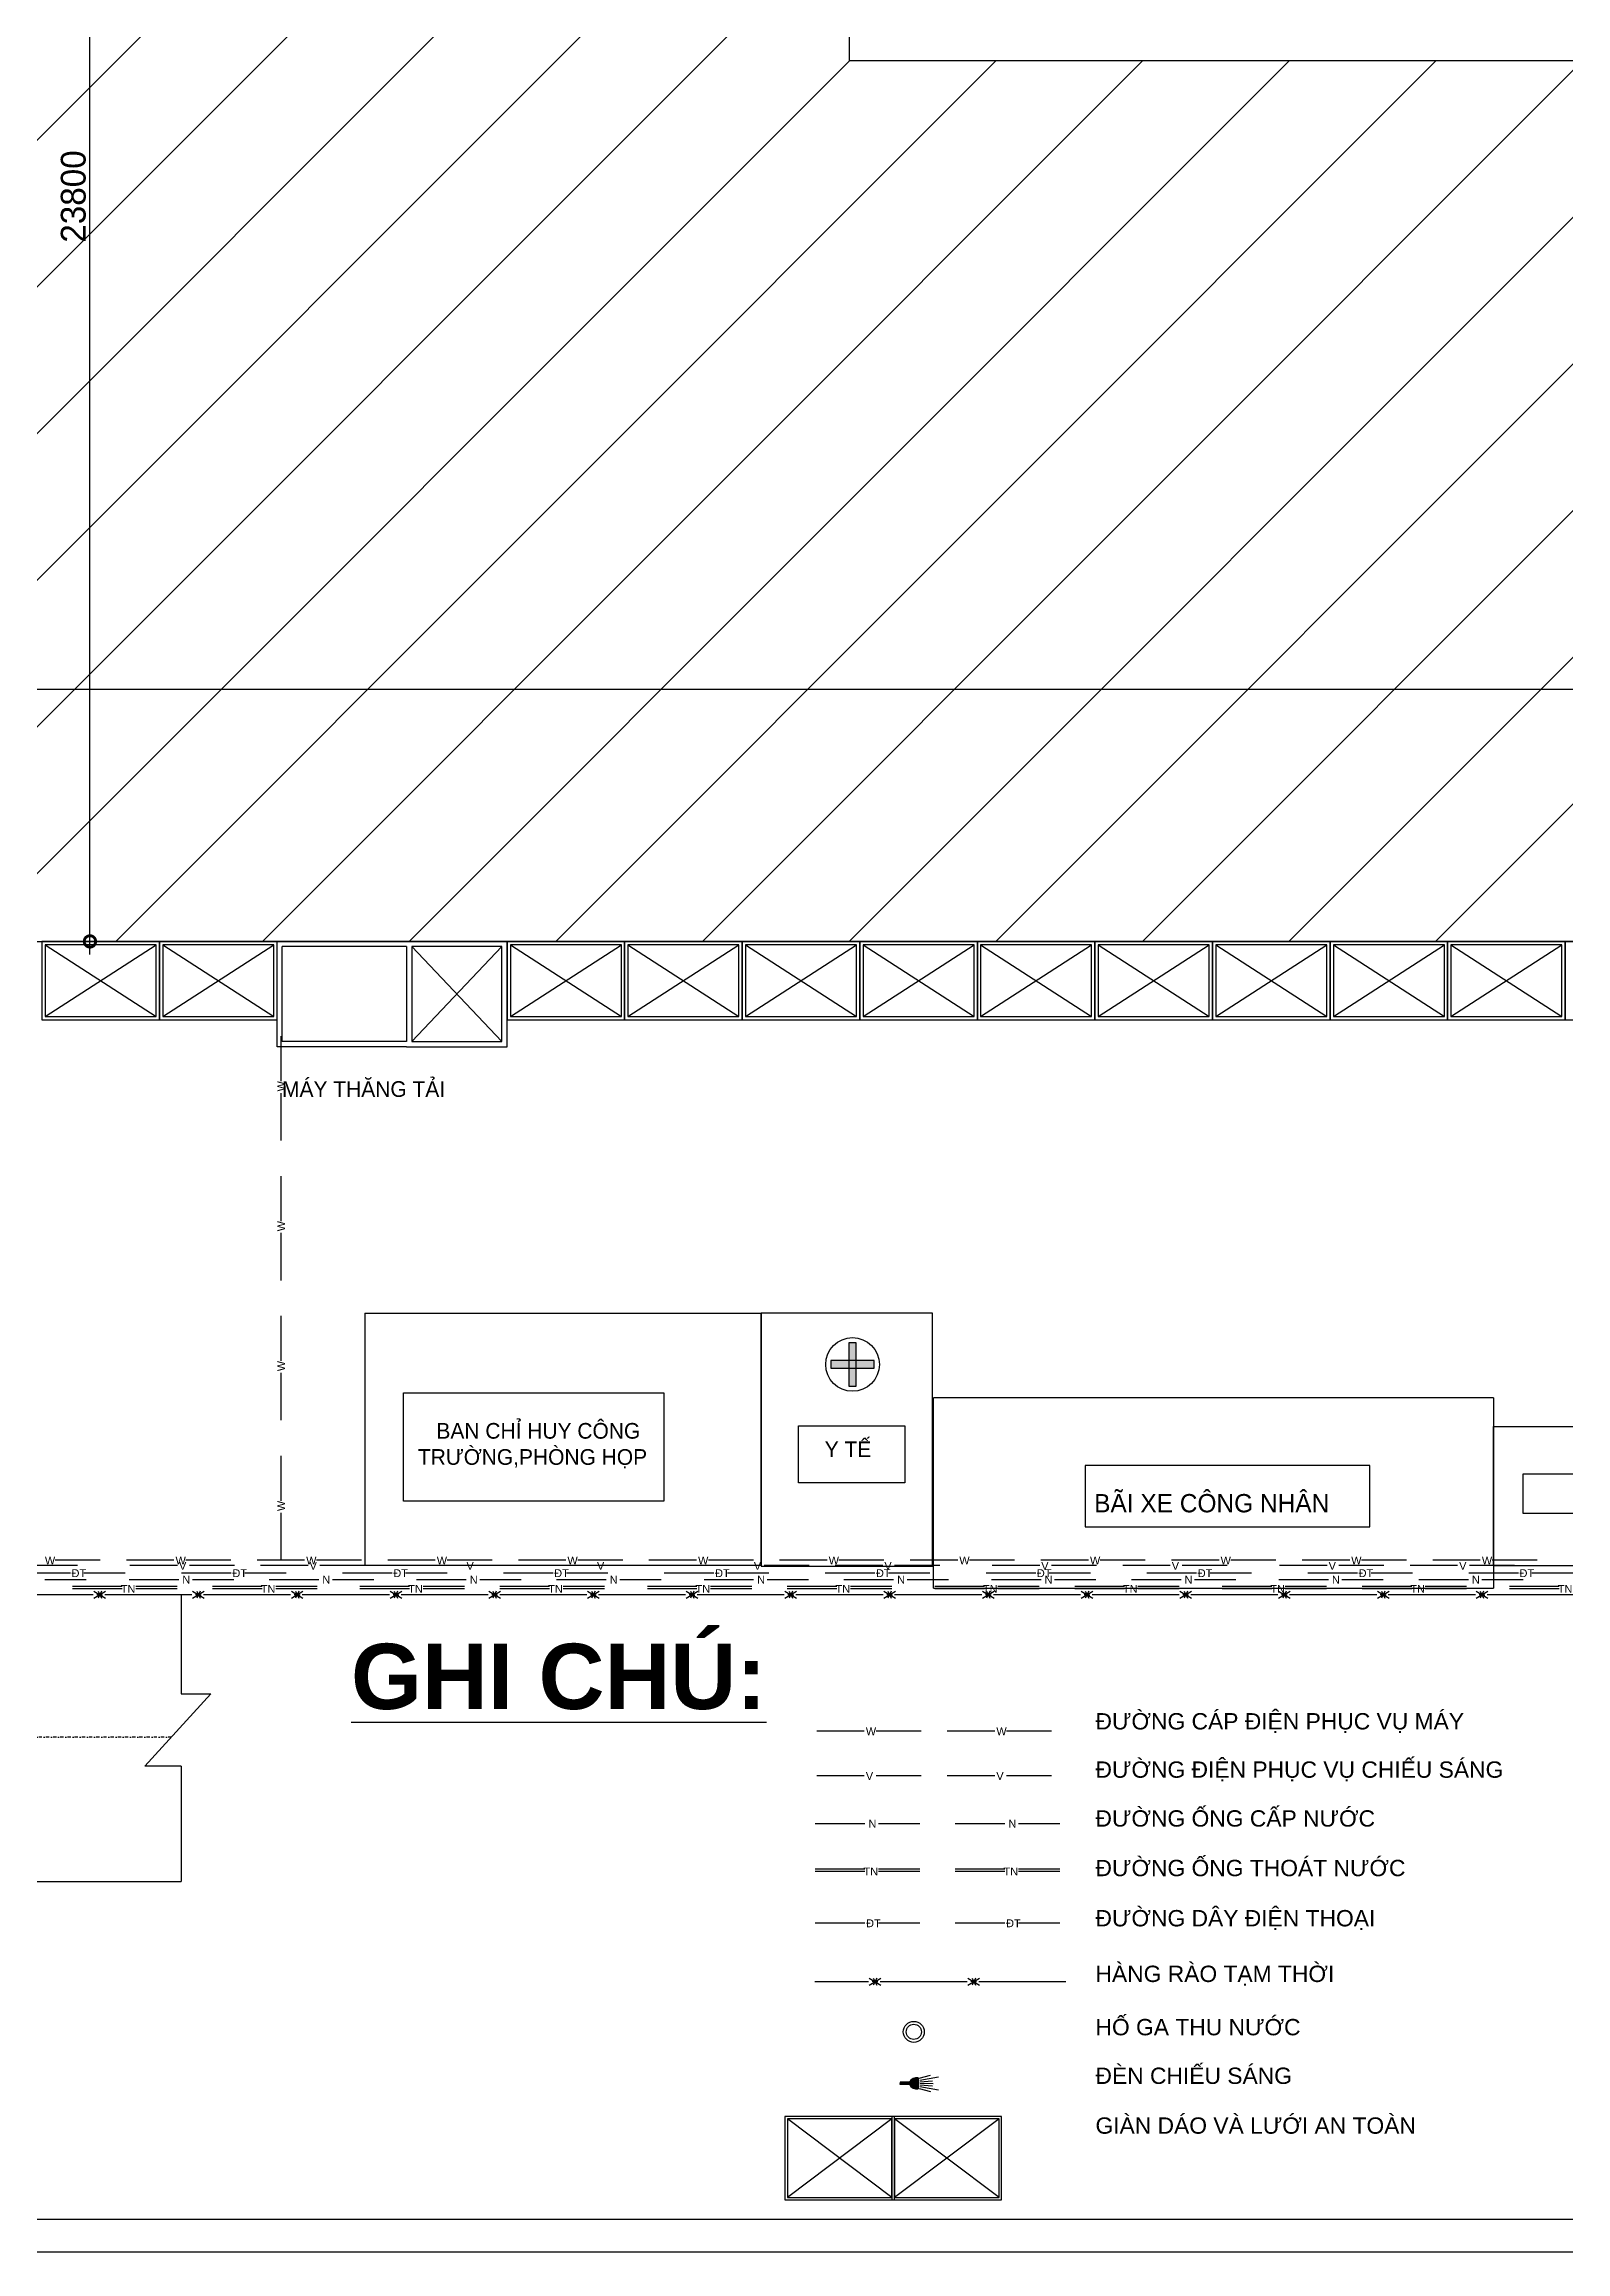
# Model space of a CAD drawing. Extents: x 122166 to 123167, y -5853 to -5259.
# Drawn here: x 122504.5 to 122737.5, y -5853.3 to -5515.4 of the extents above; entities that cross this region are included whole.
import ezdxf

# ---------------------------------------------------------------- set-up
doc = ezdxf.new("R2010")
doc.units = 0
for name, pattern in [('DASHDOTX2', [2, 1, -0.5, 0, -0.5]), ('DASHED2', [0.375, 0.25, -0.125]), ('HIDDEN', [9.525, 6.35, -3.175])]:
    doc.linetypes.add(name, pattern=pattern)
doc.layers.get('0').update_dxf_attribs({"linetype": 'CONTINUOUS'})
for name, color, linetype in [('02', 3, 'CONTINUOUS'), ('BONG', 1, 'CONTINUOUS'), ('coffa', 6, 'CONTINUOUS'), ('KHUNG', 5, 'CONTINUOUS'), ('KICHTHUOC', 1, 'CONTINUOUS'), ('Layer1', 4, 'DASHED2'), ('LAYER3', 6, 'CONTINUOUS'), ('Layer4', 2, 'DASHDOTX2'), ('LOP1', 3, 'CONTINUOUS'), ('text', 4, 'CONTINUOUS'), ('THE', 8, 'CONTINUOUS'), ('tuong-cot', 6, 'CONTINUOUS')]:
    doc.layers.add(name, color=color, linetype=linetype)
doc.styles.get("Standard").update_dxf_attribs({"font": 'VTIMESN.TTF'})
doc.styles.add('TH', font='VTIMESN.TTF', dxfattribs={"height": 350})

# ---------------------------------------------------------------- blocks, each defined once
blk = doc.blocks.new('A$C1A8935D4')
at = {"layer": 'LOP1'}
h = blk.add_hatch(color=256, dxfattribs=at)
h.paths.add_polyline_path([(339, 330), (339, 260, 0.340508), (651, 95), (651, 494, 0.340508)])
h.paths.add_polyline_path([(339, 260), (339, 330), (0, 330), (0, 260)])
blk.add_arc((602, 381), 290, 204.59864, 279.81512)
for p, q in [((651, 494), (651, 95)), ((686, 477), (1094, 590)), ((686, 113), (1094, 0)), ((704, 408), (1372, 529)), ((704, 295), (1181, 295)), ((704, 182), (1372, 61)), ((712, 347), (1164, 382)), ((712, 243), (1164, 208))]:
    blk.add_line(p, q, dxfattribs=at)
blk.add_lwpolyline([(0, 260), (339, 260), (339, 330), (0, 330)], close=True, dxfattribs=at)
blk.add_arc((602, 209), 290, 80.18488, 155.40136, dxfattribs=at)
blk = doc.blocks.new('_DotSmall')
at = {"layer": 'THE', "color": 0, "const_width": 0.5}
blk.add_lwpolyline([(-0.0625, 0, 1), (0.0625, 0, 1)], format="xyb", close=True, dxfattribs=at)

msp = doc.modelspace()

# ---------------------------------------------------------------- hatches: boundary and pattern name
at = {"layer": 'Layer1'}
h = msp.add_hatch(color=7, dxfattribs=at)
h.paths.add_polyline_path([(122627.672, -5716.881), (122627.672, -5718.037), (122628.829, -5718.037), (122628.829, -5716.881)])
h.paths.add_polyline_path([(122628.829, -5716.881), (122628.829, -5718.037), (122631.573, -5718.037), (122631.573, -5716.881)])
h.paths.add_polyline_path([(122628.829, -5718.037), (122627.672, -5718.037), (122627.672, -5720.781), (122628.829, -5720.781)])
h.paths.add_polyline_path([(122627.672, -5718.037), (122627.672, -5716.881), (122624.928, -5716.881), (122624.928, -5718.037)])
h.paths.add_polyline_path([(122627.672, -5716.881), (122628.829, -5716.881), (122628.829, -5714.136), (122627.672, -5714.136)])

# ---------------------------------------------------------------- linework, layer by layer
for p, q in [((122504.638, -5664.221), (122521.638, -5653.221)), ((122504.638, -5653.221), (122521.638, -5664.221)), ((122522.638, -5653.221), (122539.638, -5664.221)), ((122522.638, -5664.221), (122539.638, -5653.221)), ((122575.86, -5653.221), (122592.86, -5664.221)), ((122575.86, -5664.221), (122592.86, -5653.221)), ((122593.86, -5664.221), (122610.86, -5653.221)), ((122593.86, -5653.221), (122610.86, -5664.221)), ((122611.86, -5664.221), (122628.86, -5653.221)), ((122611.86, -5653.221), (122628.86, -5664.221)), ((122629.86, -5653.221), (122646.86, -5664.221)), ((122629.86, -5664.221), (122646.86, -5653.221)), ((122647.86, -5653.221), (122664.86, -5664.221)), ((122647.86, -5664.221), (122664.86, -5653.221)), ((122665.86, -5664.221), (122682.86, -5653.221)), ((122665.86, -5653.221), (122682.86, -5664.221)), ((122683.86, -5664.221), (122700.86, -5653.221)), ((122683.86, -5653.221), (122700.86, -5664.221)), ((122701.86, -5653.221), (122718.86, -5664.221)), ((122701.86, -5664.221), (122718.86, -5653.221)), ((122719.86, -5653.221), (122736.86, -5664.221)), ((122719.86, -5664.221), (122736.86, -5653.221))]:
    msp.add_line(p, q)
for points in [[(122504.138, -5664.721), (122522.138, -5664.721), (122522.138, -5652.721), (122504.138, -5652.721)], [(122504.638, -5664.221), (122521.638, -5664.221), (122521.638, -5653.221), (122504.638, -5653.221)], [(122522.138, -5664.721), (122540.138, -5664.721), (122540.138, -5652.721), (122522.138, -5652.721)], [(122522.638, -5664.221), (122539.638, -5664.221), (122539.638, -5653.221), (122522.638, -5653.221)], [(122575.36, -5664.721), (122593.36, -5664.721), (122593.36, -5652.721), (122575.36, -5652.721)], [(122575.86, -5664.221), (122592.86, -5664.221), (122592.86, -5653.221), (122575.86, -5653.221)], [(122593.36, -5664.721), (122611.36, -5664.721), (122611.36, -5652.721), (122593.36, -5652.721)], [(122593.86, -5664.221), (122610.86, -5664.221), (122610.86, -5653.221), (122593.86, -5653.221)], [(122611.36, -5664.721), (122629.36, -5664.721), (122629.36, -5652.721), (122611.36, -5652.721)], [(122611.86, -5664.221), (122628.86, -5664.221), (122628.86, -5653.221), (122611.86, -5653.221)], [(122629.36, -5664.721), (122647.36, -5664.721), (122647.36, -5652.721), (122629.36, -5652.721)], [(122629.86, -5664.221), (122646.86, -5664.221), (122646.86, -5653.221), (122629.86, -5653.221)], [(122647.36, -5664.721), (122665.36, -5664.721), (122665.36, -5652.721), (122647.36, -5652.721)], [(122647.86, -5664.221), (122664.86, -5664.221), (122664.86, -5653.221), (122647.86, -5653.221)], [(122665.36, -5664.721), (122683.36, -5664.721), (122683.36, -5652.721), (122665.36, -5652.721)], [(122665.86, -5664.221), (122682.86, -5664.221), (122682.86, -5653.221), (122665.86, -5653.221)], [(122683.36, -5664.721), (122701.36, -5664.721), (122701.36, -5652.721), (122683.36, -5652.721)], [(122683.86, -5664.221), (122700.86, -5664.221), (122700.86, -5653.221), (122683.86, -5653.221)], [(122701.36, -5664.721), (122719.36, -5664.721), (122719.36, -5652.721), (122701.36, -5652.721)], [(122701.86, -5664.221), (122718.86, -5664.221), (122718.86, -5653.221), (122701.86, -5653.221)], [(122719.36, -5664.721), (122737.36, -5664.721), (122737.36, -5652.721), (122719.36, -5652.721)], [(122719.86, -5664.221), (122736.86, -5664.221), (122736.86, -5653.221), (122719.86, -5653.221)], [(122737.36, -5664.721), (122755.36, -5664.721), (122755.36, -5652.721), (122737.36, -5652.721)]]:
    msp.add_lwpolyline(points, close=True)
at = {"layer": '02', "linetype": 'Continuous', "ltscale": 0.8}
msp.add_lwpolyline([(122663.861, -5742.293), (122707.43, -5742.293), (122707.43, -5732.931), (122663.861, -5732.931)], close=True, dxfattribs=at)
at = {"layer": 'BONG'}
for p, q in [((122540.138, -5668.853), (122540.138, -5652.721)), ((122559.985, -5652.721), (122540.138, -5652.721)), ((122540.938, -5668.053), (122540.938, -5653.521)), ((122559.985, -5653.521), (122540.938, -5653.521)), ((122575.36, -5652.721), (122559.985, -5652.721)), ((122559.985, -5653.521), (122559.985, -5668.053)), ((122560.785, -5653.521), (122574.56, -5668.053)), ((122560.785, -5668.053), (122574.56, -5653.521)), ((122575.36, -5668.853), (122575.36, -5652.721)), ((122559.985, -5668.853), (122540.138, -5668.853)), ((122559.985, -5668.053), (122540.938, -5668.053)), ((122559.985, -5668.853), (122575.36, -5668.853))]:
    msp.add_line(p, q, dxfattribs=at)
for points in [[(122627.708, -5494.426), (122776.746, -5494.426), (122776.746, -5517.975), (122627.761, -5517.975)], [(122560.785, -5668.053), (122574.56, -5668.053), (122574.56, -5653.521), (122560.785, -5653.521)]]:
    msp.add_lwpolyline(points, close=True, dxfattribs=at)
at = {"layer": 'coffa', "color": 251, "linetype": 'Continuous'}
for p, q in [((122511.5, -5654.721), (122511.5, -5422.72)), ((123083.339, -5614.156), (122430.138, -5614.156)), ((122511.638, -5652.721), (122509.5, -5652.721))]:
    msp.add_line(p, q, dxfattribs=at)
at = {"layer": 'coffa', "color": 7, "linetype": 'Continuous'}
for p, q in [((122432.138, -5652.721), (123081.339, -5652.721)), ((122525.468, -5752.721), (122525.468, -5767.851)), ((122529.993, -5767.851), (122519.915, -5778.945)), ((122525.468, -5767.851), (122529.993, -5767.851)), ((122525.468, -5778.945), (122519.915, -5778.945)), ((122525.468, -5778.945), (122525.468, -5796.587))]:
    msp.add_line(p, q, dxfattribs=at)
at = {"layer": 'coffa', "color": 2, "linetype": 'Continuous'}
for p, q in [((122553.59, -5709.635), (122601.728, -5709.635)), ((122553.59, -5709.635), (122553.59, -5748.247)), ((122601.728, -5709.635), (122614.261, -5709.635)), ((122614.261, -5748.247), (122614.261, -5709.635)), ((122726.364, -5722.566), (122640.643, -5722.566)), ((122640.643, -5751.721), (122640.643, -5722.566)), ((122726.364, -5722.566), (122726.364, -5751.721)), ((122614.261, -5748.247), (122553.59, -5748.247)), ((122640.643, -5751.721), (122726.364, -5751.721))]:
    msp.add_line(p, q, dxfattribs=at)
for points in [[(123162.219, -5848.265), (123162.219, -5264.265), (122331.219, -5264.265), (122331.219, -5848.265)], [(122640.469, -5748.348), (122640.469, -5709.635), (122614.261, -5709.635), (122614.261, -5748.348)], [(122726.367, -5726.964), (122758.37, -5726.964), (122758.37, -5748.297), (122726.367, -5748.297)]]:
    msp.add_lwpolyline(points, close=True, dxfattribs=at)
at = {"layer": 'KHUNG'}
msp.add_lwpolyline([(123167.219, -5853.265), (123167.219, -5259.265), (122326.219, -5259.265), (122326.219, -5853.265)], close=True, dxfattribs=at)
at = {"layer": 'KICHTHUOC', "color": 3, "linetype": 'Continuous'}
for points in [[(122627.672, -5720.781), (122628.829, -5720.781), (122628.829, -5714.136), (122627.672, -5714.136)], [(122624.928, -5716.881), (122624.928, -5718.037), (122631.573, -5718.037), (122631.573, -5716.881)], [(122559.499, -5721.792), (122599.373, -5721.792), (122599.373, -5738.387), (122559.499, -5738.387)], [(122636.232, -5726.834), (122636.232, -5735.561), (122620, -5735.561), (122620, -5726.834)], [(122730.888, -5740.239), (122754.104, -5740.239), (122754.104, -5734.263), (122730.888, -5734.263)]]:
    msp.add_lwpolyline(points, close=True, dxfattribs=at)
msp.add_circle((122628.251, -5717.459), 4.108, dxfattribs=at)
at = {"layer": 'Layer1', "color": 2, "linetype": 'Continuous', "ltscale": 0.8}
for p, q in [((122511.995, -5752.721), (122498.661, -5752.721)), ((122512.102, -5753.22), (122513.884, -5752.165)), ((122512.102, -5752.165), (122513.884, -5753.22)), ((122512.993, -5752.692), (122512.553, -5752.692)), ((122513.252, -5752.165), (122512.733, -5753.22)), ((122512.733, -5752.165), (122513.252, -5753.22)), ((122512.993, -5752.692), (122513.432, -5752.692)), ((122527.11, -5752.721), (122513.777, -5752.721)), ((122527.217, -5752.165), (122528.999, -5753.22)), ((122527.217, -5753.22), (122528.999, -5752.165)), ((122528.108, -5752.692), (122527.669, -5752.692)), ((122528.368, -5752.165), (122527.848, -5753.22)), ((122527.848, -5752.165), (122528.368, -5753.22)), ((122528.108, -5752.692), (122528.548, -5752.692)), ((122542.225, -5752.721), (122528.892, -5752.721)), ((122542.333, -5753.22), (122544.115, -5752.165)), ((122542.333, -5752.165), (122544.115, -5753.22)), ((122543.224, -5752.692), (122542.784, -5752.692)), ((122543.483, -5752.165), (122542.964, -5753.22)), ((122542.964, -5752.165), (122543.483, -5753.22)), ((122543.224, -5752.692), (122543.663, -5752.692)), ((122557.341, -5752.721), (122544.007, -5752.721)), ((122557.448, -5752.165), (122559.23, -5753.22)), ((122557.448, -5753.22), (122559.23, -5752.165)), ((122558.339, -5752.692), (122557.899, -5752.692)), ((122558.599, -5752.165), (122558.079, -5753.22)), ((122558.079, -5752.165), (122558.599, -5753.22)), ((122558.339, -5752.692), (122558.778, -5752.692)), ((122572.456, -5752.721), (122559.123, -5752.721)), ((122572.563, -5753.22), (122574.345, -5752.165)), ((122572.563, -5752.165), (122574.345, -5753.22)), ((122573.454, -5752.692), (122573.015, -5752.692)), ((122573.714, -5752.165), (122573.195, -5753.22)), ((122573.195, -5752.165), (122573.714, -5753.22)), ((122573.454, -5752.692), (122573.894, -5752.692)), ((122587.572, -5752.721), (122574.238, -5752.721)), ((122587.679, -5752.165), (122589.461, -5753.22)), ((122587.679, -5753.22), (122589.461, -5752.165)), ((122588.57, -5752.692), (122588.13, -5752.692)), ((122588.829, -5752.165), (122588.31, -5753.22)), ((122588.31, -5752.165), (122588.829, -5753.22)), ((122588.57, -5752.692), (122589.009, -5752.692)), ((122602.687, -5752.721), (122589.354, -5752.721)), ((122602.794, -5753.22), (122604.576, -5752.165)), ((122602.794, -5752.165), (122604.576, -5753.22)), ((122603.685, -5752.692), (122603.246, -5752.692)), ((122603.945, -5752.165), (122603.425, -5753.22)), ((122603.425, -5752.165), (122603.945, -5753.22)), ((122603.685, -5752.692), (122604.125, -5752.692)), ((122617.802, -5752.721), (122604.469, -5752.721)), ((122617.909, -5752.165), (122619.691, -5753.22)), ((122617.909, -5753.22), (122619.691, -5752.165)), ((122618.8, -5752.692), (122618.361, -5752.692)), ((122619.06, -5752.165), (122618.541, -5753.22)), ((122618.541, -5752.165), (122619.06, -5753.22)), ((122618.8, -5752.692), (122619.24, -5752.692)), ((122632.918, -5752.721), (122619.584, -5752.721)), ((122633.025, -5753.22), (122634.807, -5752.165)), ((122633.025, -5752.165), (122634.807, -5753.22)), ((122633.916, -5752.692), (122633.476, -5752.692)), ((122634.175, -5752.165), (122633.656, -5753.22)), ((122633.656, -5752.165), (122634.175, -5753.22)), ((122633.916, -5752.692), (122634.355, -5752.692)), ((122648.033, -5752.721), (122634.7, -5752.721)), ((122648.14, -5752.165), (122649.922, -5753.22)), ((122648.14, -5753.22), (122649.922, -5752.165)), ((122649.031, -5752.692), (122648.592, -5752.692)), ((122649.291, -5752.165), (122648.771, -5753.22)), ((122648.771, -5752.165), (122649.291, -5753.22)), ((122649.031, -5752.692), (122649.471, -5752.692)), ((122663.148, -5752.721), (122649.815, -5752.721)), ((122663.256, -5753.22), (122665.038, -5752.165)), ((122663.256, -5752.165), (122665.038, -5753.22)), ((122664.147, -5752.692), (122663.707, -5752.692)), ((122664.406, -5752.165), (122663.887, -5753.22)), ((122663.887, -5752.165), (122664.406, -5753.22)), ((122664.147, -5752.692), (122664.586, -5752.692)), ((122678.264, -5752.721), (122664.931, -5752.721)), ((122678.371, -5752.165), (122680.153, -5753.22)), ((122678.371, -5753.22), (122680.153, -5752.165)), ((122679.262, -5752.692), (122678.822, -5752.692)), ((122679.522, -5752.165), (122679.002, -5753.22)), ((122679.002, -5752.165), (122679.522, -5753.22)), ((122679.262, -5752.692), (122679.701, -5752.692)), ((122693.379, -5752.721), (122680.046, -5752.721)), ((122693.486, -5753.22), (122695.268, -5752.165)), ((122693.486, -5752.165), (122695.268, -5753.22)), ((122694.377, -5752.692), (122693.938, -5752.692)), ((122694.637, -5752.165), (122694.118, -5753.22)), ((122694.118, -5752.165), (122694.637, -5753.22)), ((122694.377, -5752.692), (122694.817, -5752.692)), ((122708.495, -5752.721), (122695.161, -5752.721)), ((122708.602, -5752.165), (122710.384, -5753.22)), ((122708.602, -5753.22), (122710.384, -5752.165)), ((122709.493, -5752.692), (122709.053, -5752.692)), ((122709.752, -5752.165), (122709.233, -5753.22)), ((122709.233, -5752.165), (122709.752, -5753.22)), ((122709.493, -5752.692), (122709.932, -5752.692)), ((122723.61, -5752.721), (122710.277, -5752.721)), ((122723.717, -5753.22), (122725.499, -5752.165)), ((122723.717, -5752.165), (122725.499, -5753.22)), ((122724.608, -5752.692), (122724.169, -5752.692)), ((122724.868, -5752.165), (122724.348, -5753.22)), ((122724.348, -5752.165), (122724.868, -5753.22)), ((122724.608, -5752.692), (122725.048, -5752.692)), ((122738.725, -5752.721), (122725.392, -5752.721)), ((122630.694, -5811.941), (122622.474, -5811.941)), ((122630.801, -5812.44), (122632.584, -5811.386)), ((122630.801, -5811.386), (122632.584, -5812.44)), ((122631.693, -5811.913), (122631.253, -5811.913)), ((122631.952, -5811.386), (122631.433, -5812.44)), ((122631.433, -5811.386), (122631.952, -5812.44)), ((122631.693, -5811.913), (122632.132, -5811.913)), ((122645.81, -5811.941), (122632.476, -5811.941)), ((122645.917, -5812.44), (122647.699, -5811.386)), ((122645.917, -5811.386), (122647.699, -5812.44)), ((122646.808, -5811.913), (122646.368, -5811.913)), ((122647.068, -5811.386), (122646.548, -5812.44)), ((122646.548, -5811.386), (122647.068, -5812.44)), ((122646.808, -5811.913), (122647.247, -5811.913)), ((122660.925, -5811.941), (122647.592, -5811.941))]:
    msp.add_line(p, q, dxfattribs=at)
at = {"layer": 'Layer1', "linetype": 'Continuous', "ltscale": 0.8}
msp.add_line((122367.657, -5796.587), (122525.468, -5796.587), dxfattribs=at)
at = {"layer": 'LAYER3', "linetype": 'DASHDOTX2', "ltscale": 0.5}
msp.add_line((122523.956, -5774.496), (122367.657, -5774.496), dxfattribs=at)
at = {"layer": 'text'}
for radius in [1.61, 1.16]:
    msp.add_circle((122637.63, -5819.601), radius, dxfattribs=at)
at = {"layer": 'THE', "linetype": 'Continuous'}
for p, q in [((122432.138, -5601.345), (122608.763, -5424.72)), ((122432.138, -5623.796), (122631.213, -5424.72)), ((122432.138, -5646.246), (122653.664, -5424.72)), ((122448.114, -5652.721), (122676.115, -5424.72)), ((122470.565, -5652.721), (122698.565, -5424.72)), ((122650.17, -5652.721), (122878.17, -5424.72)), ((122672.621, -5652.721), (122900.621, -5424.72)), ((122695.072, -5652.721), (122923.072, -5424.72)), ((122717.522, -5652.721), (122945.522, -5424.72)), ((122493.016, -5652.721), (122627.761, -5517.975)), ((122515.466, -5652.721), (122650.212, -5517.975)), ((122537.917, -5652.721), (122672.663, -5517.975)), ((122560.368, -5652.721), (122695.113, -5517.975)), ((122582.818, -5652.721), (122717.564, -5517.975)), ((122605.269, -5652.721), (122740.014, -5517.975)), ((122627.72, -5652.721), (122762.465, -5517.975))]:
    msp.add_line(p, q, dxfattribs=at)
at = {"layer": 'tuong-cot'}
for p, q in [((122540.725, -5667.218), (122540.725, -5674.11)), ((122540.725, -5675.921), (122540.725, -5683.196)), ((122540.725, -5688.626), (122540.725, -5695.518)), ((122540.725, -5697.329), (122540.725, -5704.604)), ((122540.725, -5710.034), (122540.725, -5716.926)), ((122540.725, -5718.737), (122540.725, -5726.012)), ((122540.725, -5731.442), (122540.725, -5738.334)), ((122540.725, -5740.145), (122540.725, -5747.42)), ((122500.899, -5749.365), (122508.499, -5749.365)), ((122509.59, -5748.247), (122502.699, -5748.247)), ((122504.614, -5750.361), (122510.942, -5750.361)), ((122513.065, -5747.42), (122506.174, -5747.42)), ((122510.57, -5749.365), (122516.899, -5749.365)), ((122524.363, -5747.42), (122517.088, -5747.42)), ((122517.512, -5750.361), (122525.112, -5750.361)), ((122524.905, -5748.247), (122517.629, -5748.247)), ((122525.531, -5749.365), (122533.131, -5749.365)), ((122533.065, -5747.42), (122526.174, -5747.42)), ((122533.607, -5748.247), (122526.716, -5748.247)), ((122527.183, -5750.361), (122533.512, -5750.361)), ((122535.202, -5749.365), (122541.531, -5749.365)), ((122544.363, -5747.42), (122537.088, -5747.42)), ((122544.888, -5748.247), (122537.613, -5748.247)), ((122538.942, -5750.361), (122546.542, -5750.361)), ((122553.065, -5747.42), (122546.174, -5747.42)), ((122553.59, -5748.247), (122546.699, -5748.247)), ((122548.614, -5750.361), (122554.942, -5750.361)), ((122550.163, -5749.365), (122557.763, -5749.365)), ((122564.363, -5747.42), (122557.088, -5747.42)), ((122559.834, -5749.365), (122566.163, -5749.365)), ((122561.512, -5750.361), (122569.112, -5750.361)), ((122568.905, -5748.247), (122561.629, -5748.247)), ((122573.065, -5747.42), (122566.174, -5747.42)), ((122577.607, -5748.247), (122570.716, -5748.247)), ((122571.183, -5750.361), (122577.512, -5750.361)), ((122574.795, -5749.365), (122582.395, -5749.365)), ((122584.363, -5747.42), (122577.088, -5747.42)), ((122588.888, -5748.247), (122581.613, -5748.247)), ((122582.942, -5750.361), (122590.542, -5750.361)), ((122584.467, -5749.365), (122590.795, -5749.365)), ((122593.065, -5747.42), (122586.174, -5747.42)), ((122597.59, -5748.247), (122590.699, -5748.247)), ((122592.614, -5750.361), (122598.942, -5750.361)), ((122604.363, -5747.42), (122597.088, -5747.42)), ((122599.427, -5749.365), (122607.027, -5749.365)), ((122605.512, -5750.361), (122613.112, -5750.361)), ((122612.905, -5748.247), (122605.629, -5748.247)), ((122613.065, -5747.42), (122606.174, -5747.42)), ((122609.099, -5749.365), (122615.427, -5749.365)), ((122621.607, -5748.247), (122614.716, -5748.247)), ((122615.183, -5750.361), (122621.512, -5750.361)), ((122624.363, -5747.42), (122617.088, -5747.42)), ((122624.059, -5749.365), (122631.659, -5749.365)), ((122632.888, -5748.247), (122625.613, -5748.247)), ((122633.065, -5747.42), (122626.174, -5747.42)), ((122626.942, -5750.361), (122634.542, -5750.361)), ((122633.731, -5749.365), (122640.059, -5749.365)), ((122641.59, -5748.247), (122634.699, -5748.247)), ((122636.614, -5750.361), (122642.942, -5750.361)), ((122644.363, -5747.42), (122637.088, -5747.42)), ((122653.065, -5747.42), (122646.174, -5747.42)), ((122648.691, -5749.365), (122656.291, -5749.365)), ((122649.512, -5750.361), (122657.112, -5750.361)), ((122656.905, -5748.247), (122649.629, -5748.247)), ((122664.363, -5747.42), (122657.088, -5747.42)), ((122658.363, -5749.365), (122664.691, -5749.365)), ((122665.607, -5748.247), (122658.716, -5748.247)), ((122659.183, -5750.361), (122665.512, -5750.361)), ((122673.065, -5747.42), (122666.174, -5747.42)), ((122676.888, -5748.247), (122669.613, -5748.247)), ((122670.942, -5750.361), (122678.542, -5750.361)), ((122673.323, -5749.365), (122680.923, -5749.365)), ((122684.363, -5747.42), (122677.088, -5747.42)), ((122685.59, -5748.247), (122678.699, -5748.247)), ((122680.614, -5750.361), (122686.942, -5750.361)), ((122682.995, -5749.365), (122689.323, -5749.365)), ((122693.065, -5747.42), (122686.174, -5747.42)), ((122693.512, -5750.361), (122701.112, -5750.361)), ((122700.905, -5748.247), (122693.629, -5748.247)), ((122704.363, -5747.42), (122697.088, -5747.42)), ((122697.955, -5749.365), (122705.555, -5749.365)), ((122709.607, -5748.247), (122702.716, -5748.247)), ((122703.183, -5750.361), (122709.512, -5750.361)), ((122713.065, -5747.42), (122706.174, -5747.42)), ((122707.627, -5749.365), (122713.955, -5749.365)), ((122720.888, -5748.247), (122713.613, -5748.247)), ((122714.942, -5750.361), (122722.542, -5750.361)), ((122724.363, -5747.42), (122717.088, -5747.42)), ((122722.588, -5749.365), (122730.188, -5749.365)), ((122729.59, -5748.247), (122722.699, -5748.247)), ((122724.614, -5750.361), (122730.942, -5750.361)), ((122733.065, -5747.42), (122726.174, -5747.42)), ((122732.259, -5749.365), (122738.588, -5749.365)), ((122508.837, -5751.416), (122516.437, -5751.416)), ((122508.837, -5751.766), (122516.437, -5751.766)), ((122518.508, -5751.416), (122524.837, -5751.416)), ((122518.508, -5751.766), (122524.837, -5751.766)), ((122530.267, -5751.416), (122537.867, -5751.416)), ((122530.267, -5751.766), (122537.867, -5751.766)), ((122539.939, -5751.416), (122546.267, -5751.416)), ((122539.939, -5751.766), (122546.267, -5751.766)), ((122552.837, -5751.416), (122560.437, -5751.416)), ((122552.837, -5751.766), (122560.437, -5751.766)), ((122562.508, -5751.416), (122568.837, -5751.416)), ((122562.508, -5751.766), (122568.837, -5751.766)), ((122574.267, -5751.416), (122581.867, -5751.416)), ((122574.267, -5751.766), (122581.867, -5751.766)), ((122583.939, -5751.416), (122590.267, -5751.416)), ((122583.939, -5751.766), (122590.267, -5751.766)), ((122596.837, -5751.416), (122604.437, -5751.416)), ((122596.837, -5751.766), (122604.437, -5751.766)), ((122606.508, -5751.416), (122612.837, -5751.416)), ((122606.508, -5751.766), (122612.837, -5751.766)), ((122618.267, -5751.416), (122625.867, -5751.416)), ((122618.267, -5751.766), (122625.867, -5751.766)), ((122627.939, -5751.416), (122634.267, -5751.416)), ((122627.939, -5751.766), (122634.267, -5751.766)), ((122640.837, -5751.416), (122648.437, -5751.416)), ((122640.837, -5751.766), (122648.437, -5751.766)), ((122650.508, -5751.416), (122656.837, -5751.416)), ((122650.508, -5751.766), (122656.837, -5751.766)), ((122662.267, -5751.416), (122669.867, -5751.416)), ((122662.267, -5751.766), (122669.867, -5751.766)), ((122671.939, -5751.416), (122678.267, -5751.416)), ((122671.939, -5751.766), (122678.267, -5751.766)), ((122684.837, -5751.416), (122692.437, -5751.416)), ((122684.837, -5751.766), (122692.437, -5751.766)), ((122694.508, -5751.416), (122700.837, -5751.416)), ((122694.508, -5751.766), (122700.837, -5751.766)), ((122706.267, -5751.416), (122713.867, -5751.416)), ((122706.267, -5751.766), (122713.867, -5751.766)), ((122715.939, -5751.416), (122722.267, -5751.416)), ((122715.939, -5751.766), (122722.267, -5751.766)), ((122728.837, -5751.416), (122736.437, -5751.416)), ((122728.837, -5751.766), (122736.437, -5751.766)), ((122630.047, -5773.56), (122622.772, -5773.56)), ((122638.749, -5773.56), (122631.858, -5773.56)), ((122650.03, -5773.56), (122642.755, -5773.56)), ((122658.732, -5773.56), (122651.841, -5773.56)), ((122630.047, -5780.404), (122622.772, -5780.404)), ((122638.749, -5780.404), (122631.858, -5780.404)), ((122650.03, -5780.404), (122642.755, -5780.404)), ((122658.732, -5780.404), (122651.841, -5780.404)), ((122622.547, -5787.691), (122630.147, -5787.691)), ((122632.219, -5787.691), (122638.547, -5787.691)), ((122643.978, -5787.691), (122651.578, -5787.691)), ((122653.649, -5787.691), (122659.978, -5787.691)), ((122622.547, -5794.655), (122630.147, -5794.655)), ((122622.547, -5795.005), (122630.147, -5795.005)), ((122632.219, -5794.655), (122638.547, -5794.655)), ((122632.219, -5795.005), (122638.547, -5795.005)), ((122643.978, -5794.655), (122651.578, -5794.655)), ((122643.978, -5795.005), (122651.578, -5795.005)), ((122653.649, -5794.655), (122659.978, -5794.655)), ((122653.649, -5795.005), (122659.978, -5795.005)), ((122622.547, -5802.939), (122630.147, -5802.939)), ((122632.219, -5802.939), (122638.547, -5802.939)), ((122643.978, -5802.939), (122651.578, -5802.939)), ((122653.649, -5802.939), (122659.978, -5802.939)), ((122634.274, -5832.929), (122618.274, -5844.929)), ((122634.274, -5832.929), (122618.274, -5844.929)), ((122634.274, -5844.929), (122618.274, -5832.929)), ((122634.274, -5844.929), (122618.274, -5832.929)), ((122650.674, -5844.929), (122634.674, -5832.929)), ((122650.674, -5832.929), (122634.674, -5844.929))]:
    msp.add_line(p, q, dxfattribs=at)
for points in [[(122617.874, -5832.529), (122617.874, -5845.329), (122634.674, -5845.329), (122634.674, -5832.529)], [(122617.874, -5832.529), (122617.874, -5845.329), (122634.674, -5845.329), (122634.674, -5832.529)], [(122618.274, -5832.929), (122618.274, -5844.929), (122634.274, -5844.929), (122634.274, -5832.929)], [(122618.274, -5832.929), (122618.274, -5844.929), (122634.274, -5844.929), (122634.274, -5832.929)], [(122634.274, -5832.529), (122634.274, -5845.329), (122651.074, -5845.329), (122651.074, -5832.529)], [(122634.674, -5832.929), (122634.674, -5844.929), (122650.674, -5844.929), (122650.674, -5832.929)]]:
    msp.add_lwpolyline(points, close=True, dxfattribs=at)

# ---------------------------------------------------------------- block references
at = {"layer": 'coffa', "color": 251, "linetype": 'Continuous', "xscale": 3.5, "yscale": 3.5, "zscale": 3.5, "rotation": 270}
msp.add_blockref('_DotSmall', (122511.5, -5652.721), dxfattribs=at)
at = {"layer": 'LOP1', "xscale": 0.004283233660011322, "yscale": 0.004283233651221963, "zscale": 0.004283233646989293, "rotation": 359.7868990479138}
msp.add_blockref('A$C1A8935D4', (122635.512, -5828.724), dxfattribs=at)

# ---------------------------------------------------------------- texts
at = {"layer": 'coffa', "color": 1, "linetype": 'Continuous', "insert": (122508.965, -5538.721), "char_height": 3.8, "attachment_point": 5, "rotation": 90}
msp.add_mtext('23800', dxfattribs=at)
at = {"layer": 'Layer4', "linetype": 'Continuous', "ltscale": 0.5, "char_height": 2.4, "attachment_point": 5, "style": 'TH'}
for s, insert, width in [('{\\C3;MAÙY THAÊNG TAÛI  }', (122553.392, -5675.331), 41.18328), ('{\\C3;  BAN CHÆ HUY COÂNG TRÖÔØNG,PHOØNG HOÏP}', (122579.255, -5729.884), 50.6698)]:
    msp.add_mtext(s, dxfattribs=dict(at, insert=insert, width=width))
at = {"layer": 'Layer4', "color": 3, "linetype": 'Continuous', "ltscale": 0.5, "insert": (122627.554, -5730.446), "char_height": 2.4, "width": 50.6698, "attachment_point": 5, "style": 'TH'}
msp.add_mtext('Y TEÁ', dxfattribs=at)
at = {"layer": 'Layer4', "linetype": 'HIDDEN', "ltscale": 0.8, "insert": (122665.244, -5737.292), "char_height": 2.8, "width": 151.514, "attachment_point": 1, "style": 'TH'}
msp.add_mtext('{\\C3;BAÕI XE COÂNG NHAÂN}', dxfattribs=at)
at = {"layer": 'text', "char_height": 1.2, "width": 1.53541, "attachment_point": 1, "rotation": 90}
for insert in [(122540.167, -5675.684), (122540.167, -5697.092), (122540.167, -5718.5), (122540.167, -5739.908)]:
    msp.add_mtext('{\\fVNI-Helve|b0|i0|c0|p2;W}', dxfattribs=dict(at, insert=insert))
at = {"layer": 'text'}
for s, insert, char_height, width, attachment_point in [('{\\fVNI-Helve|b0|i0|c0|p2;W}', (122504.599, -5746.861), 1.2, 1.53541, 1), ('{\\fVNI-Helve|b0|i0|c0|p2;W}', (122524.599, -5746.861), 1.2, 1.53541, 1), ('{\\fVNI-Helve|b0|i0|c0|p2;W}', (122544.599, -5746.861), 1.2, 1.53541, 1), ('{\\fVNI-Helve|b0|i0|c0|p2;W}', (122564.599, -5746.861), 1.2, 1.53541, 1), ('{\\fVNI-Helve|b0|i0|c0|p2;W}', (122584.599, -5746.861), 1.2, 1.53541, 1), ('{\\fVNI-Helve|b0|i0|c0|p2;W}', (122604.599, -5746.861), 1.2, 1.53541, 1), ('{\\fVNI-Helve|b0|i0|c0|p2;W}', (122624.599, -5746.861), 1.2, 1.53541, 1), ('{\\fVNI-Helve|b0|i0|c0|p2;W}', (122644.599, -5746.861), 1.2, 1.53541, 1), ('{\\fVNI-Helve|b0|i0|c0|p2;W}', (122664.599, -5746.861), 1.2, 1.53541, 1), ('{\\fVNI-Helve|b0|i0|c0|p2;W}', (122684.599, -5746.861), 1.2, 1.53541, 1), ('{\\fVNI-Helve|b0|i0|c0|p2;W}', (122704.599, -5746.861), 1.2, 1.53541, 1), ('{\\fVNI-Helve|b0|i0|c0|p2;W}', (122724.599, -5746.861), 1.2, 1.53541, 1), ('{\\fVNI-Helve|b0|i0|c0|p2;V}', (122525.141, -5747.689), 1.2, 1.53541, 1), ('{\\fVNI-Helve|b0|i0|c0|p2;N}', (122525.646, -5749.802), 1.2, 1.53541, 1), ('{\\fVNI-Helve|b0|i0|c0|p2;V}', (122545.124, -5747.689), 1.2, 1.53541, 1), ('{\\fVNI-Helve|b0|i0|c0|p2;N}', (122547.077, -5749.802), 1.2, 1.53541, 1), ('{\\fVNI-Helve|b0|i0|c0|p2;V}', (122569.141, -5747.689), 1.2, 1.53541, 1), ('{\\fVNI-Helve|b0|i0|c0|p2;N}', (122569.646, -5749.802), 1.2, 1.53541, 1), ('{\\fVNI-Helve|b0|i0|c0|p2;V}', (122589.124, -5747.689), 1.2, 1.53541, 1), ('{\\fVNI-Helve|b0|i0|c0|p2;N}', (122591.077, -5749.802), 1.2, 1.53541, 1), ('{\\fVNI-Helve|b0|i0|c0|p2;V}', (122613.141, -5747.689), 1.2, 1.53541, 1), ('{\\fVNI-Helve|b0|i0|c0|p2;N}', (122613.646, -5749.802), 1.2, 1.53541, 1), ('{\\fVNI-Helve|b0|i0|c0|p2;V}', (122633.124, -5747.689), 1.2, 1.53541, 1), ('{\\fVNI-Helve|b0|i0|c0|p2;N}', (122635.077, -5749.802), 1.2, 1.53541, 1), ('{\\fVNI-Helve|b0|i0|c0|p2;V}', (122657.141, -5747.689), 1.2, 1.53541, 1), ('{\\fVNI-Helve|b0|i0|c0|p2;N}', (122657.646, -5749.802), 1.2, 1.53541, 1), ('{\\fVNI-Helve|b0|i0|c0|p2;V}', (122677.124, -5747.689), 1.2, 1.53541, 1), ('{\\fVNI-Helve|b0|i0|c0|p2;N}', (122679.077, -5749.802), 1.2, 1.53541, 1), ('{\\fVNI-Helve|b0|i0|c0|p2;V}', (122701.141, -5747.689), 1.2, 1.53541, 1), ('{\\fVNI-Helve|b0|i0|c0|p2;N}', (122701.646, -5749.802), 1.2, 1.53541, 1), ('{\\fVNI-Helve|b0|i0|c0|p2;V}', (122721.124, -5747.689), 1.2, 1.53541, 1), ('{\\fVNI-Helve|b0|i0|c0|p2;N}', (122723.077, -5749.802), 1.2, 1.53541, 1), ('{\\fVNI-Helve|b0|i0|c0|p2;TN}', (122516.22, -5751.208), 1.2, 1.53541, 1), ('{\\fVNI-Helve|b0|i0|c0|p2;TN}', (122537.651, -5751.208), 1.2, 1.53541, 1), ('{\\fVNI-Helve|b0|i0|c0|p2;TN}', (122560.22, -5751.208), 1.2, 1.53541, 1), ('{\\fVNI-Helve|b0|i0|c0|p2;TN}', (122581.651, -5751.208), 1.2, 1.53541, 1), ('{\\fVNI-Helve|b0|i0|c0|p2;TN}', (122604.22, -5751.208), 1.2, 1.53541, 1), ('{\\fVNI-Helve|b0|i0|c0|p2;TN}', (122625.651, -5751.208), 1.2, 1.53541, 1), ('{\\fVNI-Helve|b0|i0|c0|p2;TN}', (122648.22, -5751.208), 1.2, 1.53541, 1), ('{\\fVNI-Helve|b0|i0|c0|p2;TN}', (122669.651, -5751.208), 1.2, 1.53541, 1), ('{\\fVNI-Helve|b0|i0|c0|p2;TN}', (122692.22, -5751.208), 1.2, 1.53541, 1), ('{\\fVNI-Helve|b0|i0|c0|p2;TN}', (122713.651, -5751.208), 1.2, 1.53541, 1), ('{\\fVNI-Helve|b0|i0|c0|p2;TN}', (122736.22, -5751.208), 1.2, 1.53541, 1), ('{\\fVNI-Helve|b1|i0|c0|p2;\\LGHI CHUÙ:}', (122583.28, -5760.202), 10, 90.01489, 2), ('{\\fVNI-Helve|b0|i0|c0|p2;ÑÖÔØNG CAÙP ÑIEÄN PHUÏC VUÏ MAÙY}', (122665.447, -5770.821), 2.5, 65.22705, 1), ('{\\fVNI-Helve|b0|i0|c0|p2;W}', (122630.283, -5773.002), 1.2, 1.53541, 1), ('{\\fVNI-Helve|b0|i0|c0|p2;W}', (122650.267, -5773.002), 1.2, 1.53541, 1), ('{\\fVNI-Helve|b0|i0|c0|p2;V}', (122630.283, -5779.846), 1.2, 1.53541, 1), ('{\\fVNI-Helve|b0|i0|c0|p2;V}', (122650.267, -5779.846), 1.2, 1.53541, 1), ('{\\fVNI-Helve|b0|i0|c0|p2;ÑÖÔØNG ÑIEÄN PHUÏC VUÏ CHIEÁU SAÙNG}', (122665.447, -5778.213), 2.5, 65.22705, 1), ('{\\fVNI-Helve|b0|i0|c0|p2;N}', (122630.682, -5787.132), 1.2, 1.53541, 1), ('{\\fVNI-Helve|b0|i0|c0|p2;N}', (122652.113, -5787.132), 1.2, 1.53541, 1), ('{\\fVNI-Helve|b0|i0|c0|p2;ÑÖÔØNG OÁNG CAÁP NÖÔÙC}', (122665.447, -5785.687), 2.5, 65.22705, 1), ('{\\fVNI-Helve|b0|i0|c0|p2;ÑÖÔØNG OÁNG THOAÙT NÖÔÙC}', (122665.447, -5793.273), 2.5, 65.22705, 1), ('{\\fVNI-Helve|b0|i0|c0|p2;TN}', (122629.931, -5794.446), 1.2, 1.53541, 1), ('{\\fVNI-Helve|b0|i0|c0|p2;TN}', (122651.362, -5794.446), 1.2, 1.53541, 1), ('{\\fVNI-Helve|b0|i0|c0|p2;ÑÖÔØNG DAÂY ÑIEÄN THOAÏI}', (122665.447, -5800.955), 2.5, 65.22705, 1), ('{\\fVNI-Helve|b0|i0|c0|p2;HAØNG RAØO TAÏM THÔØI}', (122665.447, -5809.468), 2.5, 65.22705, 1), ('{\\fVNI-Helve|b0|i0|c0|p2;HOÁ GA THU NÖÔÙC}', (122665.447, -5817.624), 2.5, 65.22705, 1), ('{\\fVNI-Helve|b0|i0|c0|p2;ÑEØN CHIEÁU SAÙNG}', (122665.447, -5825.067), 2.5, 65.22705, 1), ('{\\fVNI-Helve|b0|i0|c0|p2;GIAØN DAÙO VAØ LÖÔÙI AN TOAØN}', (122665.447, -5832.689), 2.5, 65.22705, 1)]:
    msp.add_mtext(s, dxfattribs=dict(at, insert=insert, char_height=char_height, width=width, attachment_point=attachment_point))
at = {"layer": 'text', "char_height": 1.2, "attachment_point": 1}
for insert in [(122508.678, -5748.806), (122533.311, -5748.806), (122557.943, -5748.806), (122582.575, -5748.806), (122607.207, -5748.806), (122631.839, -5748.806), (122656.471, -5748.806), (122681.103, -5748.806), (122705.735, -5748.806), (122730.367, -5748.806), (122630.327, -5802.381), (122651.758, -5802.381)]:
    msp.add_mtext('{\\fVNI-Helve|b0|i0|c0|p2;ÑT}', dxfattribs=dict(at, insert=insert))

doc.saveas('drawing.dxf')
